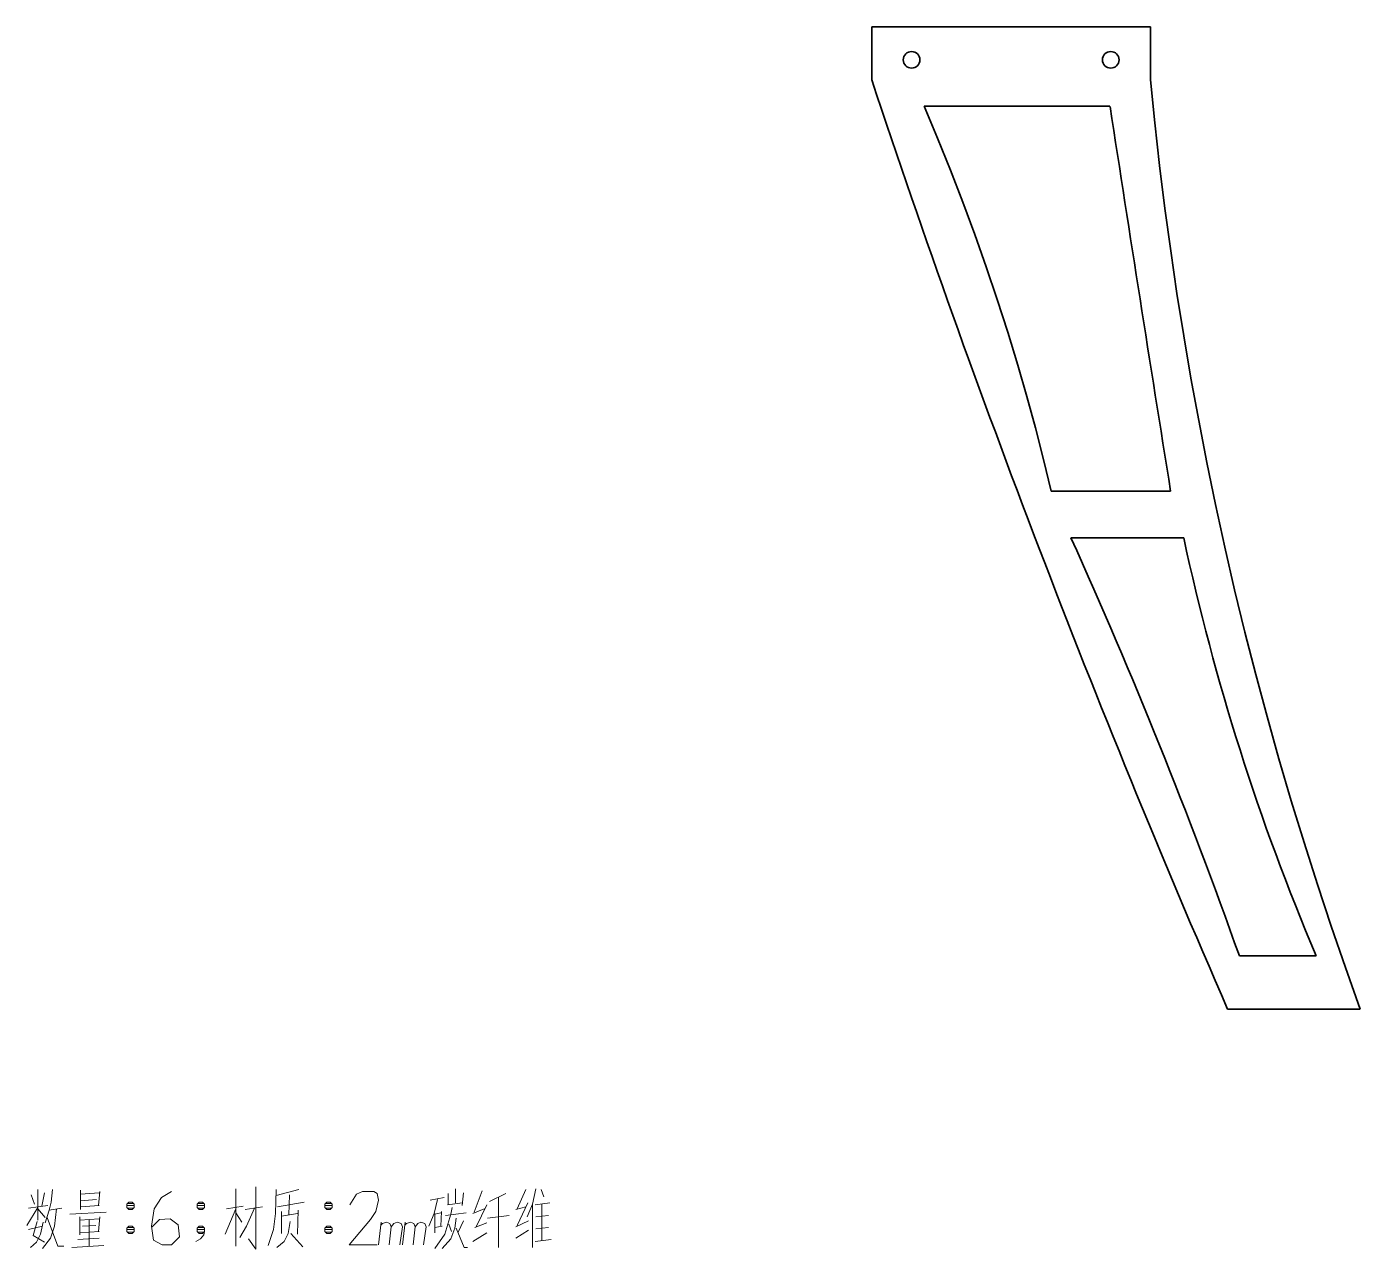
# Model space of a CAD drawing. Extents: x 430 to 631, y 310 to 495.
import ezdxf

# ---------------------------------------------------------------- set-up
doc = ezdxf.new("R2010")
doc.units = 0

msp = doc.modelspace()

# ---------------------------------------------------------------- linework, layer by layer
at = {"color": 1, "lineweight": 35, "ltscale": 0.2}
for p, q in [((557.7, 494.5), (557.7, 486.5)), ((599.7, 486.5), (599.7, 494.5))]:
    msp.add_line(p, q, dxfattribs=at)
at = {"color": 1, "lineweight": 35}
for p, q in [((599.7, 494.5), (557.7, 494.5)), ((593.59, 482.5), (565.59, 482.5)), ((631.3, 346.5), (611.3, 346.5))]:
    msp.add_line(p, q, dxfattribs=at)
at = {"color": 1, "lineweight": 35, "ltscale": 0.45}
msp.add_line((602.73, 424.5), (584.73, 424.5), dxfattribs=at)
at = {"color": 1, "lineweight": 35, "ltscale": 0.425}
msp.add_line((604.7, 417.5), (587.7, 417.5), dxfattribs=at)
at = {"color": 1, "lineweight": 35, "ltscale": 0.289577}
msp.add_line((624.66, 354.5), (613.08, 354.5), dxfattribs=at)
at = {"color": 1, "lineweight": 35}
for points in [[(599.7, 486.5), (600.35, 480.03), (601.07, 473.57), (601.87, 467.13), (602.74, 460.71), (603.68, 454.3), (604.7, 447.91), (605.79, 441.53), (606.95, 435.17), (608.18, 428.83), (609.48, 422.5), (610.89, 416.08), (612.37, 409.67), (613.92, 403.28), (615.55, 396.9), (617.26, 390.55), (619.04, 384.2), (620.89, 377.88), (622.82, 371.57), (624.83, 365.28), (626.91, 359), (629.07, 352.74), (631.3, 346.5)], [(565.59, 482.5), (567.61, 477.71), (569.56, 472.89), (571.44, 468.05), (573.24, 463.19), (574.96, 458.3), (576.62, 453.39), (578.19, 448.46), (579.7, 443.5), (581.06, 438.78), (582.35, 434.04), (583.57, 429.28), (584.73, 424.5)]]:
    msp.add_lwpolyline(points, dxfattribs=at)
at = {"color": 7, "lineweight": 13}
for points in [[(464.9, 319.7), (464.9, 315), (464.9, 310.3)], [(431.1, 318.5), (431.6, 317.1)], [(432.1, 319.3), (432.1, 314.7)], [(433.1, 318.8), (432.7, 316.8)], [(434.3, 319.3), (434.1, 317.4)], [(438.5, 319.2), (438.5, 316.3)], [(438.5, 318.6), (441.3, 318.8)], [(438.5, 317.6), (440.9, 317.8)], [(441.4, 319), (441.2, 316.9)], [(452.2, 319), (450.7, 318.1), (449.6, 316.4), (449.2, 313.8), (449.5, 311.7), (450.8, 311), (452.2, 311), (453.4, 312.2), (453.2, 314), (452, 314.9), (450.4, 314.8), (449.3, 313.7)], [(461.9, 310.8), (461.9, 315.1), (461.9, 319.4)], [(468, 319.3), (467.9, 315.7), (467.6, 313.3), (466.8, 310.9)], [(471.4, 319.3), (468, 318.4)], [(469.9, 315.5), (470, 318.5)], [(483.2, 311), (479, 311), (482.2, 314.8), (483, 316), (483.4, 317.7), (483.2, 318.7), (482.7, 319), (481, 319), (480.1, 318.6), (479.1, 317)], [(493.3, 318.1), (491.2, 317.7)], [(492.3, 317.8), (491.8, 315.7)], [(493.9, 317.1), (493.9, 318.7)], [(495, 319.4), (495, 317.3)], [(496, 316.9), (496.2, 318.8)], [(499, 319.1), (497.8, 315.9)], [(502.6, 318.7), (500.1, 317.5)], [(501.5, 318.1), (501.5, 314.4), (501.5, 310.6)], [(505.6, 319.3), (504.3, 316.4)], [(507.1, 319.4), (506.6, 317.1)], [(508.3, 318.2), (507.9, 319.3)], [(432.1, 316.6), (430.4, 313.9)], [(430.7, 316.5), (433.6, 316.9)], [(432.1, 316.4), (433.2, 315.1)], [(433.8, 316.2), (433.2, 314.3)], [(434.1, 317.4), (433.8, 316.2)], [(433.8, 316.2), (435.7, 316.5)], [(434.9, 316.4), (434.6, 313.8)], [(436.9, 315.6), (442.4, 315.9)], [(441.3, 316.9), (438.5, 316.7)], [(445.5, 316.9), (446.6, 316.9)], [(445.6, 317.2), (446.5, 317.2)], [(445.6, 316.5), (446.5, 316.5)], [(456.1, 316.9), (457.2, 316.9)], [(456.2, 317.2), (457.1, 317.2)], [(456.2, 316.5), (457.1, 316.5)], [(460.3, 312.6), (461.9, 316.4)], [(463, 316.8), (460.5, 316.4)], [(462.8, 314.4), (461.9, 315.8)], [(463.3, 316.3), (465.9, 316.7)], [(464.7, 316.5), (463.5, 313.8)], [(468.2, 316.7), (472.2, 317.4)], [(468.8, 316), (468.8, 312.7)], [(471.2, 315.7), (468.8, 315.3)], [(471.3, 316.2), (471.2, 312.6)], [(475.3, 316.9), (476.4, 316.9)], [(475.4, 317.2), (476.3, 317.2)], [(475.4, 316.5), (476.3, 316.5)], [(491.8, 315.7), (491, 313.8)], [(491.9, 315.6), (492.8, 315.8)], [(491.9, 315.7), (491.9, 312.8)], [(491.9, 310.4), (493.4, 312.6), (494.3, 315.6)], [(492.9, 316), (492.8, 313.8)], [(493.5, 315.4), (496.6, 315.8)], [(496, 317.3), (493.8, 317)], [(494.5, 316.6), (494.3, 315.6)], [(497.6, 315.7), (499.3, 316.4)], [(499.7, 317), (498.1, 313.7)], [(504.1, 316.3), (505.6, 316.7)], [(505.9, 317.3), (504.3, 313.9)], [(506.6, 317.1), (505.8, 315.2)], [(506.6, 317), (506.6, 310.6)], [(509.2, 317.3), (507, 317)], [(508, 317.1), (508, 311.7)], [(430.7, 313.3), (432.8, 313.8)], [(432, 314.5), (431.4, 312.4)], [(432.9, 314.4), (432.5, 312.6)], [(433.5, 315.1), (435.1, 310.8)], [(434.6, 313.8), (434, 312)], [(438.4, 315.2), (438.4, 312.5)], [(438.4, 314.7), (441.3, 314.9)], [(438.8, 313.8), (440.8, 313.9)], [(439.8, 314.8), (439.8, 310.8)], [(441.4, 315.2), (441.2, 313)], [(445.6, 313.6), (446.5, 313.6)], [(456.2, 313.6), (457.1, 313.6)], [(463.5, 313.8), (462.5, 312.1)], [(470.1, 314.5), (469.8, 312.7), (469.2, 311.5), (468.1, 310.6)], [(475.4, 313.6), (476.3, 313.6)], [(483.8, 314.4), (483.4, 311)], [(483.8, 314), (484, 314.2), (484.6, 314.4), (485.1, 314.2), (485.3, 313.7), (485, 311)], [(485.3, 313.7), (485.7, 314.2), (486.2, 314.4), (486.8, 314.2), (487, 313.7), (486.6, 311)], [(487.4, 314.4), (487, 311)], [(487.4, 314), (487.6, 314.2), (488.2, 314.4), (488.7, 314.2), (488.9, 313.7), (488.6, 311)], [(488.9, 313.7), (489.3, 314.2), (489.8, 314.4), (490.4, 314.2), (490.6, 313.7), (490.2, 311)], [(491.9, 313.6), (493, 313.8)], [(493, 310.4), (494.3, 311.9), (494.9, 313.5), (495.1, 315)], [(494, 314.1), (494.4, 313)], [(495.1, 313.5), (496.3, 310.6), (496.8, 310.6)], [(496.2, 314.6), (495.4, 312.9)], [(497.9, 313.6), (499.7, 314.3)], [(499.8, 315), (503.1, 315.4)], [(504.1, 313.7), (506, 314.6)], [(507.1, 315.2), (509, 315.4)], [(507.1, 313.4), (509, 313.6)], [(431.9, 311.4), (431, 310.6)], [(431.4, 312.4), (433.1, 311.4)], [(432.5, 312.6), (431.9, 311.4)], [(434, 312), (432.8, 310.4)], [(438.1, 311.8), (441.3, 312)], [(441.3, 313), (438.4, 312.8)], [(445.5, 313.3), (446.6, 313.3)], [(445.6, 312.9), (446.5, 312.9)], [(457.2, 313), (457.1, 312.5), (456.6, 311.9), (455.9, 311.5)], [(456.1, 313.3), (457.2, 313.3)], [(456.2, 312.9), (457.1, 312.9)], [(464.9, 310.3), (463.8, 311.9)], [(470.2, 312.7), (472, 310.7)], [(475.3, 313.3), (476.4, 313.3)], [(475.4, 312.9), (476.3, 312.9)], [(497.6, 311.5), (499.7, 312.8)], [(504.1, 312), (506, 313.2)], [(507, 311.5), (509.4, 311.8)], [(435.1, 310.8), (436, 310.8)], [(437.2, 310.6), (442, 310.9)]]:
    msp.add_lwpolyline(points, dxfattribs=at)
for points in [[(445.8, 316.3), (446.3, 316.3), (446.6, 316.6), (446.6, 317.1), (446.3, 317.4), (445.8, 317.4), (445.5, 317.1), (445.5, 316.6)], [(456.4, 316.3), (456.9, 316.3), (457.2, 316.6), (457.2, 317.1), (456.9, 317.4), (456.4, 317.4), (456.1, 317.1), (456.1, 316.6)], [(475.6, 316.3), (476.1, 316.3), (476.4, 316.6), (476.4, 317.1), (476.1, 317.4), (475.6, 317.4), (475.3, 317.1), (475.3, 316.6)], [(445.8, 312.7), (446.3, 312.7), (446.6, 313), (446.6, 313.5), (446.3, 313.8), (445.8, 313.8), (445.5, 313.5), (445.5, 313)], [(456.4, 312.7), (456.9, 312.7), (457.2, 313), (457.2, 313.5), (456.9, 313.8), (456.4, 313.8), (456.1, 313.5), (456.1, 313)], [(475.6, 312.7), (476.1, 312.7), (476.4, 313), (476.4, 313.5), (476.1, 313.8), (475.6, 313.8), (475.3, 313.5), (475.3, 313)]]:
    msp.add_lwpolyline(points, close=True, dxfattribs=at)
at = {"color": 1, "lineweight": 35}
for centre in [(563.7, 489.5), (593.7, 489.5)]:
    msp.add_circle(centre, 1.25, dxfattribs=at)
for centre, radius, start, end in [((2141.92, 1012.8), 1669.36, 198.37725, 203.52423), ((10840.86, 2066.9), 10369.03, 188.789301, 189.113735), ((-146.91, 84.91), 806.39, 19.53101, 24.35841), ((943.39, 490.18), 346.4, 192.1109, 203.0586)]:
    msp.add_arc(centre, radius, start, end, dxfattribs=at)

doc.saveas('drawing.dxf')
